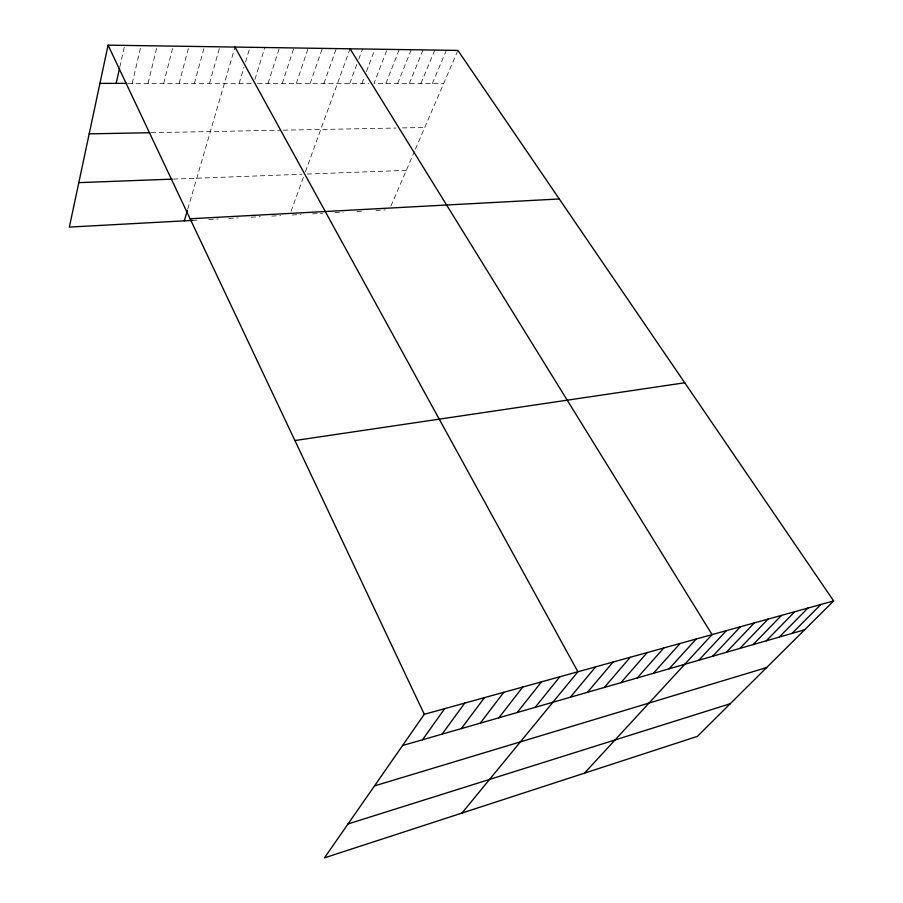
<?xml version="1.0" encoding="UTF-8"?>
<svg xmlns="http://www.w3.org/2000/svg" width="903" height="903" viewBox="0 0 903 903"><rect width="100%" height="100%" fill="white"/><g stroke="black" fill="none" stroke-linecap="round" stroke-linejoin="round"><path stroke-width="0.68" stroke-dasharray="4.51 3.39" d="M119.806 67.093L124.343 46.753M132.21 83.381L141.015 45.647M148.047 83.381L157.167 45.895M163.691 83.381L173.128 46.132M179.144 83.392L188.885 46.369M194.416 83.392L204.439 46.606M209.496 83.403L219.813 46.832M187.756 209.09L234.994 47.058M239.126 83.415L243.957 67.353M245.56 62.002L249.984 47.283M254.906 79.43L264.805 47.509M268.056 83.415L279.445 47.735M282.267 83.426L293.904 47.949M296.308 83.426L308.194 48.164M310.192 83.437L322.315 48.378M323.917 83.437L336.277 48.593M291.037 211.358L304.548 174.166M305.428 171.728L350.071 48.796M349.777 83.448L356.877 64.305M358.773 59.192L362.554 48.988M361.945 83.448L364.44 76.857M366.437 71.585L374.914 49.168M386.642 50.67L373.977 83.448L443.678 83.471M385.897 83.46L399.25 49.541M397.681 83.46L411.226 49.721M409.364 83.46L423.078 49.891M420.911 83.471L434.806 50.071M432.356 83.471L446.409 50.252M390.931 206.087L414.375 151.58M415.391 149.209L457.9 50.421M192.531 220.4L197.994 220.106M208.819 219.519L218.21 219M228.865 218.424L238.132 217.928M251.226 217.217L260.29 216.72M271.871 216.088L280.799 215.603M292.233 214.982L301.173 214.496M312.562 213.876L322.597 213.334M335.024 212.656L343.332 212.205M357.069 211.46L363.864 211.088M376.009 210.433L385.367 209.925M173.489 179.087L301.952 174.256M307.155 174.065L406.305 170.34M151.207 132.696L280.54 130.224M283.249 130.179L396.146 128.034M402.433 127.91L424.749 127.481M128.203 83.369L252.355 83.415M257.592 83.415L368.627 83.448"/><path stroke-width="1.35" d="M833.65 600.946L424.286 714.307L324.459 857.85L697.376 736.385L833.65 600.946L457.9 50.421L108.067 45.15L69.35 227.093L192.531 220.4M116.171 83.369L119.501 68.459M184.325 220.851L187.372 210.422M422.502 739.794L444.694 708.652M442.086 734.15L464.74 703.098M461.343 728.608L484.426 697.647M480.272 723.156L503.772 692.296M498.885 717.806L522.781 687.025M517.182 712.535L541.473 681.855M535.174 707.354L559.837 676.765M461.986 813.05L577.897 671.764L234.994 47.058M570.301 697.24L595.653 666.854M587.435 692.308L613.114 662.012M604.299 687.454L630.283 657.26M620.892 682.679L647.169 652.587M637.225 677.972L663.795 647.982M653.309 673.345L680.14 643.455M669.146 668.784L696.236 638.997M584.467 773.16L712.072 634.606L350.071 48.796M698.798 660.251L726.362 630.655M712.67 656.255L740.437 626.75M726.351 652.316L754.321 622.912M739.85 648.433L768.013 619.119M753.158 644.595L781.501 615.383M766.286 640.814L794.809 611.692M779.244 637.089L807.937 608.058M792.033 633.409L820.883 604.479M348.039 823.942L730.245 703.719M374.497 785.903L766.613 667.565M402.569 745.528L804.641 629.775M294.92 440.54L684.745 382.77M190.115 218.763L559.296 198.965M78.809 182.643L172.18 179.133M89.183 133.87L149.83 132.718M99.94 83.369L126.86 83.369M108.067 45.15L424.286 714.307"/></g></svg>
